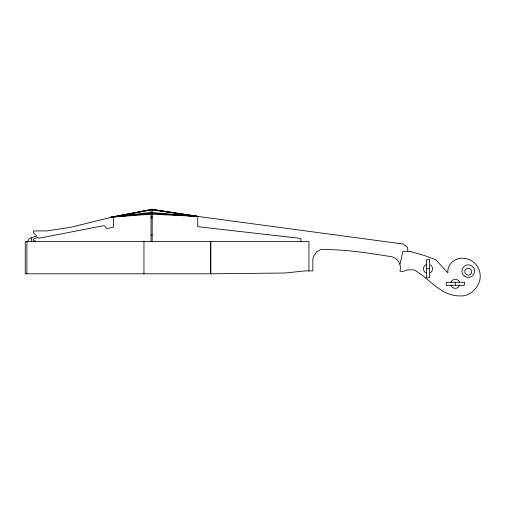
<?xml version="1.0" encoding="UTF-8"?>
<svg xmlns="http://www.w3.org/2000/svg" width="505" height="505" viewBox="0 0 505 505"><rect width="100%" height="100%" fill="white"/><g stroke="black" fill="none" stroke-linecap="round" stroke-linejoin="round"><path stroke-width="0.76" d="M399.998 264.172L402.914 251.408L410.016 251.408L424.976 255.681L435.752 259.753L447.859 272.883C446.799 263.818 456.331 256.559 464.96 258.503C475.502 259.999 482.092 270.137 479.75 280.509C477.111 289.251 469.297 296.845 459.607 295.886C440.436 295.936 429.294 278.223 414.024 269.84L407.687 269.84L402.226 271.677L399.998 271.084C401.911 264.046 397.302 257.209 390.062 256.483C367.167 252.866 344.038 249.116 320.801 249.628L316.73 251.793L314.078 255.562L312.854 258.794L312.854 270.895L305.361 270.895L284.732 273.016L210.983 273.792L25.25 273.792L25.25 241.428L308.934 241.491L308.934 270.895M27.775 241.428L29.031 238.833L30.515 237.95L36.575 236.1L33.519 232.647L33.519 230.918L46.776 230.918L70.694 227.269L113.556 216.771L113.556 227.124L106.637 228.607L104.598 225.817L102.868 225.817L38.961 238.24L37.496 237.318L33.279 239.168L33.279 240.898L35.401 240.898L35.401 241.491M111.384 217.213L152.188 209.323L197.739 216.405L403.034 244.01L407.712 247.381L407.712 251.408M111.529 217.182L152.188 209.493L197.739 216.405L197.739 226.688L297.464 238.032L300.923 238.606L300.923 241.491M151.039 209.638L110.967 217.314L151.039 209.96M112.981 216.885L151.039 212.422L197.739 216.405L152.188 209.638M111.756 217.131L144.108 213.88M145.648 213.722L149.499 213.337M113.177 216.847L152.188 213.375L197.739 216.405L152.188 209.96M111.984 217.087L151.039 214.215M151.039 216.329L152.188 216.329M151.039 217.952L152.188 217.952M151.039 235.197L152.188 235.197M426.485 268.767L429.502 268.767M152.188 214.215L197.739 216.405L168.683 214.354M154.549 213.35L160.047 213.741M161.613 213.849L167.111 214.24M455.257 282.282L455.257 285.306M210.825 241.491L210.825 273.792M210.667 241.491L210.667 273.792M152.188 209.114L152.188 241.491M151.039 209.114L151.039 241.491M143.957 241.491L143.957 273.792M31.607 237.621L31.607 241.491M26.885 241.428L26.885 273.792M430.298 264.778A4.608 4.608 0 0 1 430.298 272.763M426.801 273.218A4.608 4.608 0 0 1 426.801 264.317M459.708 284.99A4.608 4.608 0 0 1 450.801 284.99M450.801 282.604A4.608 4.608 0 0 1 459.708 282.604M429.502 259.709L426.485 259.709L426.485 277.826L429.502 277.826L429.502 259.709M464.316 282.282L446.199 282.282L446.199 285.306L464.316 285.306L464.316 282.282M466.544 274.669A3.459 3.459 0 0 0 471.733 271.677A3.459 3.459 0 0 0 466.544 268.679A3.459 3.459 0 0 0 466.544 274.669M465.055 276.595A6.338 6.338 0 0 0 474.561 271.109A6.338 6.338 0 0 0 465.055 265.617A6.338 6.338 0 0 0 465.055 276.595"/></g></svg>
